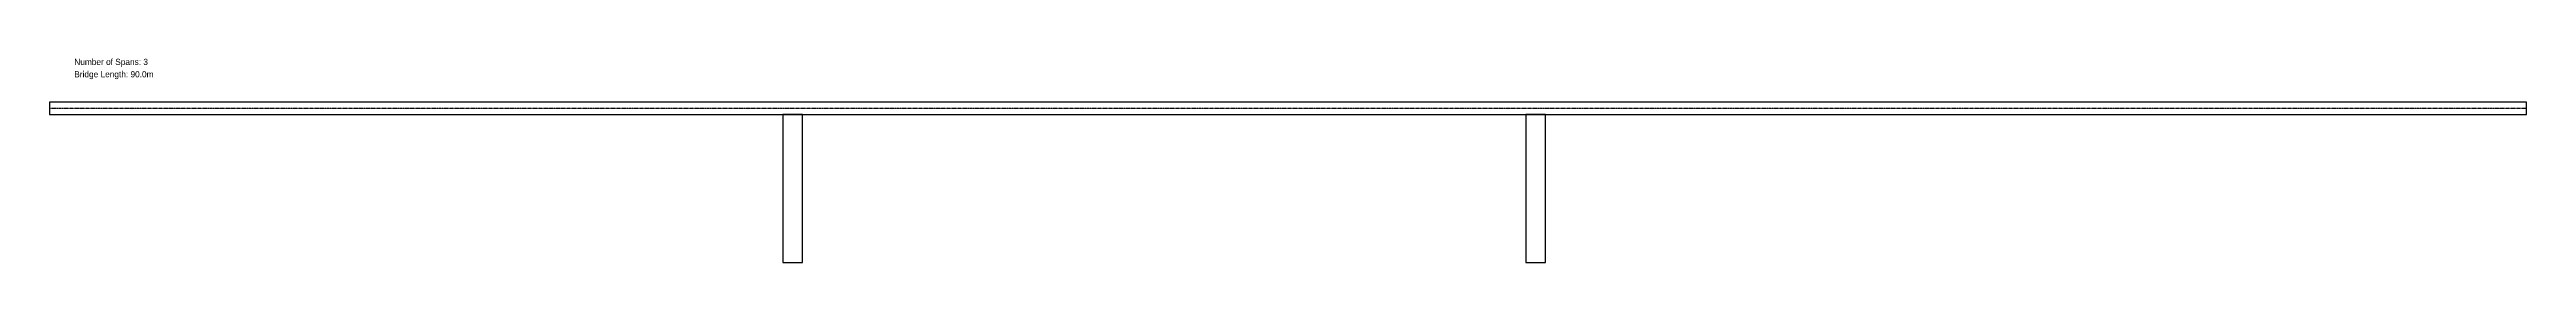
# Model space of a CAD drawing. Header units: metres. Extents: x 0 to 10000, y 0 to 826.
import ezdxf

# ---------------------------------------------------------------- set-up
doc = ezdxf.new("R2010")
doc.units = ezdxf.units.M
doc.linetypes.add('CENTER', pattern=[5.08, 3.175, -0.635, 0.635, -0.635])
for name, color, linetype in [('ANNOTATIONS', 3, 'Continuous'), ('CENTERLINES', 4, 'Continuous'), ('STRUCTURE', 1, 'Continuous')]:
    doc.layers.add(name, color=color, linetype=linetype)

msp = doc.modelspace()

# ---------------------------------------------------------------- linework, layer by layer
at = {"layer": 'CENTERLINES', "linetype": 'CENTER'}
msp.add_line((0, 625), (10000, 625), dxfattribs=at)
at = {"layer": 'STRUCTURE'}
for points in [[(0, 600), (10000, 600), (10000, 650), (0, 650)], [(2960, 0), (3040, 0), (3040, 600), (2960, 600)], [(5960, 0), (6040, 0), (6040, 600), (5960, 600)]]:
    msp.add_lwpolyline(points, close=True, dxfattribs=at)

# ---------------------------------------------------------------- texts
at = {"layer": 'ANNOTATIONS'}
for s, p in [('Number of Spans: 3', (100, 800)), ('Bridge Length: 90.0m', (100, 750))]:
    msp.add_text(s, height=25, dxfattribs=at).set_placement(p)

doc.saveas('drawing.dxf')
